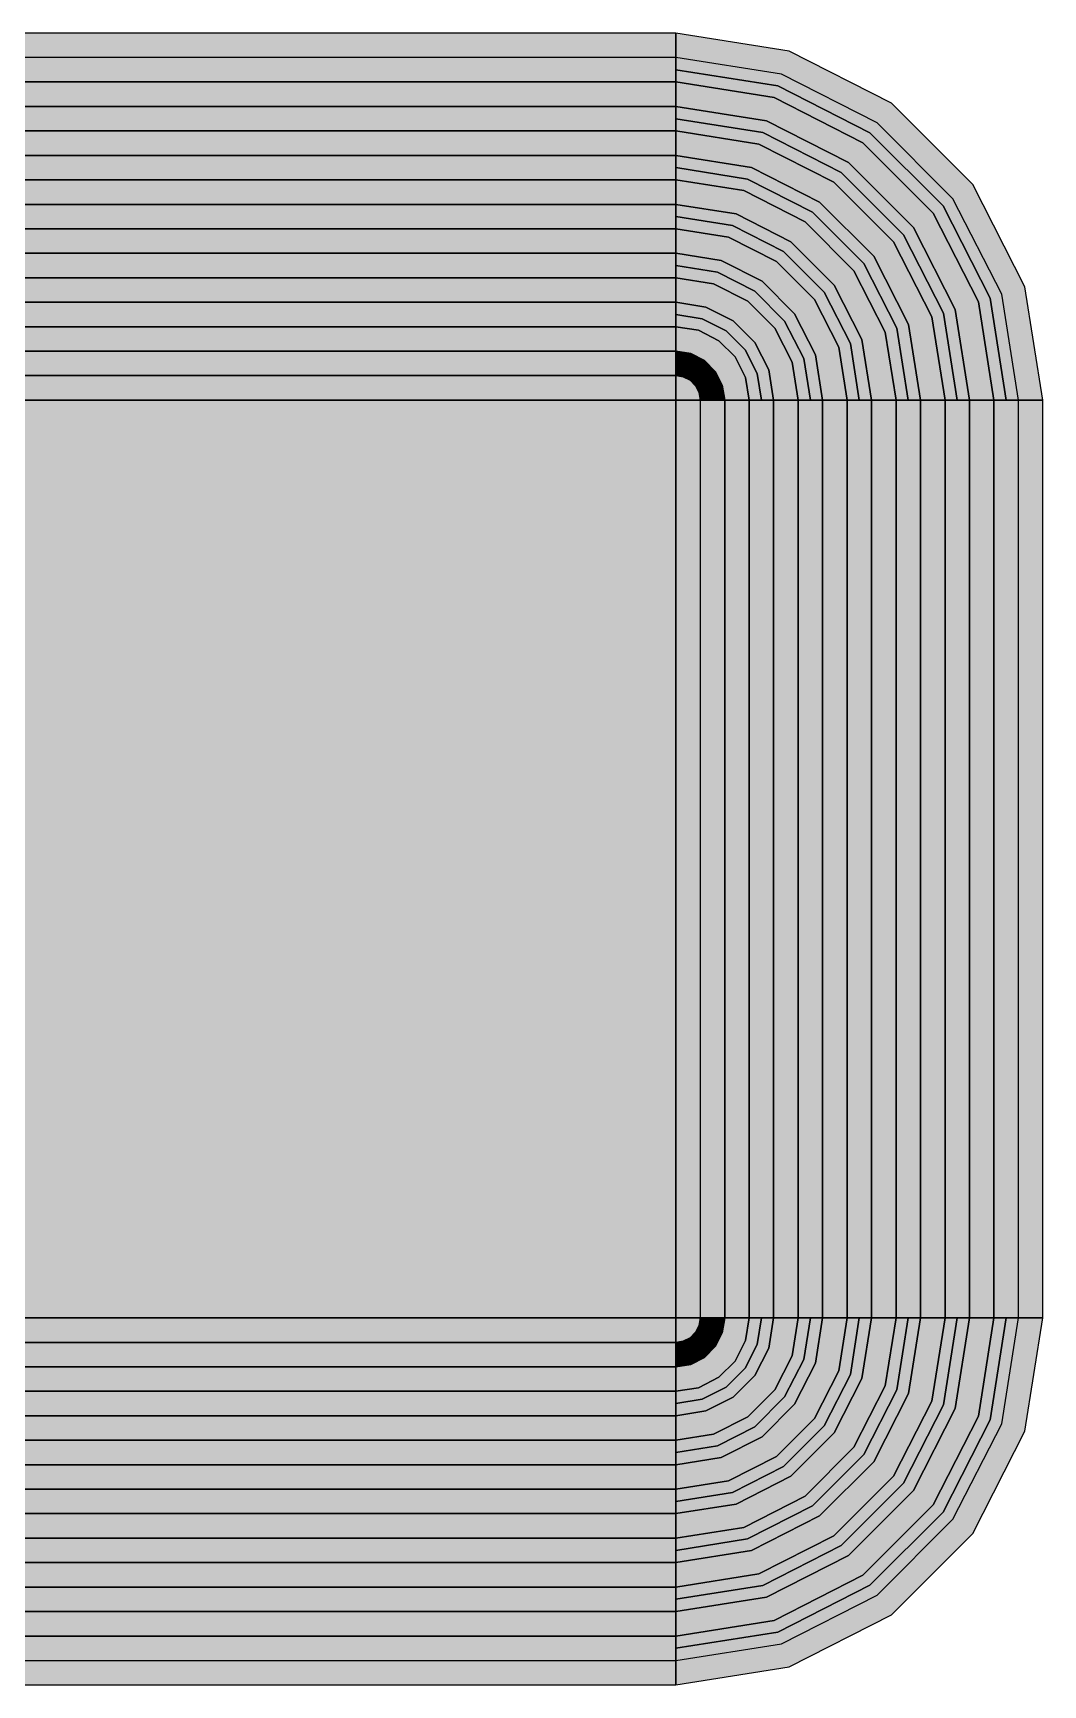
# Model space of a CAD drawing. Extents: x -200 to 7200, y -200 to 2100.
# Drawn here: x 6751 to 6916, y 815 to 1085 of the extents above; entities that cross this region are included whole.
import ezdxf

# ---------------------------------------------------------------- set-up
doc = ezdxf.new("R2010")
doc.units = 0
doc.header["$MEASUREMENT"] = 0
doc.layers.get('0').update_dxf_attribs({"linetype": 'CONTINUOUS'})
doc.layers.add('GAP', color=1, linetype='CONTINUOUS')
doc.layers.add('PIN', color=2, linetype='CONTINUOUS')

# ---------------------------------------------------------------- blocks, each defined once
blk = doc.blocks.new('R2C1BGAP')
for points in [[(6856, 1085), (6656, 1085), (6656, 1073), (6856, 1073), (6856, 1085)], [(6916, 1025), (6913.06, 1043.54), (6904.54, 1060.27), (6891.27, 1073.54), (6874.54, 1082.06), (6856, 1085), (6856, 1079), (6872.69, 1076.36), (6887.74, 1068.69), (6899.69, 1056.74), (6907.36, 1041.69), (6910, 1025), (6916, 1025)], [(6910, 1025), (6907.36, 1041.69), (6899.69, 1056.74), (6887.74, 1068.69), (6872.69, 1076.36), (6856, 1079), (6856, 1073), (6870.83, 1070.65), (6884.21, 1063.83), (6894.83, 1053.21), (6901.65, 1039.83), (6904, 1025), (6910, 1025)], [(6856, 1077), (6656, 1077), (6656, 1065), (6856, 1065), (6856, 1077)], [(6908, 1025), (6905.45, 1041.07), (6898.07, 1055.56), (6886.56, 1067.07), (6872.07, 1074.45), (6856, 1077), (6856, 1071), (6870.21, 1068.75), (6883.04, 1062.21), (6893.21, 1052.04), (6899.75, 1039.21), (6902, 1025), (6908, 1025)], [(6902, 1025), (6899.75, 1039.21), (6893.21, 1052.04), (6883.04, 1062.21), (6870.21, 1068.75), (6856, 1071), (6856, 1065), (6868.36, 1063.04), (6879.51, 1057.36), (6888.36, 1048.51), (6894.04, 1037.36), (6896, 1025), (6902, 1025)], [(6856, 1069), (6656, 1069), (6656, 1057), (6856, 1057), (6856, 1069)], [(6900, 1025), (6897.85, 1038.6), (6891.6, 1050.86), (6881.86, 1060.6), (6869.6, 1066.85), (6856, 1069), (6856, 1063), (6867.74, 1061.14), (6878.34, 1055.74), (6886.74, 1047.34), (6892.14, 1036.74), (6894, 1025), (6900, 1025)], [(6894, 1025), (6892.14, 1036.74), (6886.74, 1047.34), (6878.34, 1055.74), (6867.74, 1061.14), (6856, 1063), (6856, 1057), (6865.89, 1055.43), (6874.81, 1050.89), (6881.89, 1043.81), (6886.43, 1034.89), (6888, 1025), (6894, 1025)], [(6856, 1061), (6656, 1061), (6656, 1049), (6856, 1049), (6856, 1061)], [(6892, 1025), (6890.24, 1036.12), (6885.12, 1046.16), (6877.16, 1054.12), (6867.12, 1059.24), (6856, 1061), (6856, 1055), (6865.27, 1053.53), (6873.63, 1049.27), (6880.27, 1042.63), (6884.53, 1034.27), (6886, 1025), (6892, 1025)], [(6886, 1025), (6884.53, 1034.27), (6880.27, 1042.63), (6873.63, 1049.27), (6865.27, 1053.53), (6856, 1055), (6856, 1049), (6863.42, 1047.83), (6870.11, 1044.42), (6875.42, 1039.11), (6878.83, 1032.42), (6880, 1025), (6886, 1025)], [(6856, 1053), (6656, 1053), (6656, 1041), (6856, 1041), (6856, 1053)], [(6884, 1025), (6882.63, 1033.65), (6878.65, 1041.46), (6872.46, 1047.65), (6864.65, 1051.63), (6856, 1053), (6856, 1047), (6862.8, 1045.92), (6868.93, 1042.8), (6873.8, 1037.93), (6876.92, 1031.8), (6878, 1025), (6884, 1025)], [(6856, 1045), (6656, 1045), (6656, 1033), (6856, 1033), (6856, 1045)], [(6878, 1025), (6876.92, 1031.8), (6873.8, 1037.93), (6868.93, 1042.8), (6862.8, 1045.92), (6856, 1047), (6856, 1041), (6860.94, 1040.22), (6865.4, 1037.94), (6868.94, 1034.4), (6871.22, 1029.94), (6872, 1025), (6878, 1025)], [(6876, 1025), (6875.02, 1031.18), (6872.18, 1036.76), (6867.76, 1041.18), (6862.18, 1044.02), (6856, 1045), (6856, 1039), (6860.33, 1038.31), (6864.23, 1036.33), (6867.33, 1033.23), (6869.31, 1029.33), (6870, 1025), (6876, 1025)], [(6856, 1037), (6656, 1037), (6656, 1025), (6856, 1025), (6856, 1037)], [(6870, 1025), (6869.31, 1029.33), (6867.33, 1033.23), (6864.23, 1036.33), (6860.33, 1038.31), (6856, 1039), (6856, 1033), (6858.47, 1032.61), (6860.7, 1031.47), (6862.47, 1029.7), (6863.61, 1027.47), (6864, 1025), (6870, 1025)], [(6868, 1025), (6867.41, 1028.71), (6865.71, 1032.05), (6863.05, 1034.71), (6859.71, 1036.41), (6856, 1037), (6856, 1031), (6857.85, 1030.71), (6859.53, 1029.85), (6860.85, 1028.53), (6861.71, 1026.85), (6862, 1025), (6868, 1025)], [(6856, 1029), (6656, 1029), (6656, 871), (6856, 871), (6856, 1029)], [(6862, 1025), (6861.71, 1026.85), (6860.85, 1028.53), (6859.53, 1029.85), (6857.85, 1030.71), (6856, 1031), (6856, 1025), (6856, 1025), (6856, 1025), (6856, 1025), (6856, 1025), (6856, 1025), (6862, 1025)], [(6868, 875), (6868, 1025), (6856, 1025), (6856, 875), (6868, 875)], [(6876, 875), (6876, 1025), (6864, 1025), (6864, 875), (6876, 875)], [(6884, 875), (6884, 1025), (6872, 1025), (6872, 875), (6884, 875)], [(6892, 875), (6892, 1025), (6880, 1025), (6880, 875), (6892, 875)], [(6900, 875), (6900, 1025), (6888, 1025), (6888, 875), (6900, 875)], [(6908, 875), (6908, 1025), (6896, 1025), (6896, 875), (6908, 875)], [(6916, 875), (6916, 1025), (6904, 1025), (6904, 875), (6916, 875)], [(6656, 863), (6856, 863), (6856, 875), (6656, 875), (6656, 863)], [(6856, 863), (6859.71, 863.59), (6863.05, 865.29), (6865.71, 867.95), (6867.41, 871.29), (6868, 875), (6862, 875), (6861.71, 873.15), (6860.85, 871.47), (6859.53, 870.15), (6857.85, 869.29), (6856, 869), (6856, 863)], [(6856, 869), (6857.85, 869.29), (6859.53, 870.15), (6860.85, 871.47), (6861.71, 873.15), (6862, 875), (6856, 875), (6856, 875), (6856, 875), (6856, 875), (6856, 875), (6856, 875), (6856, 869)], [(6856, 855), (6862.18, 855.98), (6867.76, 858.82), (6872.18, 863.24), (6875.02, 868.82), (6876, 875), (6870, 875), (6869.31, 870.67), (6867.33, 866.77), (6864.23, 863.67), (6860.33, 861.69), (6856, 861), (6856, 855)], [(6856, 861), (6860.33, 861.69), (6864.23, 863.67), (6867.33, 866.77), (6869.31, 870.67), (6870, 875), (6864, 875), (6863.61, 872.53), (6862.47, 870.3), (6860.7, 868.53), (6858.47, 867.39), (6856, 867), (6856, 861)], [(6856, 847), (6864.65, 848.37), (6872.46, 852.35), (6878.65, 858.54), (6882.63, 866.35), (6884, 875), (6878, 875), (6876.92, 868.2), (6873.8, 862.07), (6868.93, 857.2), (6862.8, 854.08), (6856, 853), (6856, 847)], [(6856, 853), (6862.8, 854.08), (6868.93, 857.2), (6873.8, 862.07), (6876.92, 868.2), (6878, 875), (6872, 875), (6871.22, 870.06), (6868.94, 865.6), (6865.4, 862.06), (6860.94, 859.78), (6856, 859), (6856, 853)], [(6856, 839), (6867.12, 840.76), (6877.16, 845.88), (6885.12, 853.84), (6890.24, 863.88), (6892, 875), (6886, 875), (6884.53, 865.73), (6880.27, 857.37), (6873.63, 850.73), (6865.27, 846.47), (6856, 845), (6856, 839)], [(6856, 845), (6865.27, 846.47), (6873.63, 850.73), (6880.27, 857.37), (6884.53, 865.73), (6886, 875), (6880, 875), (6878.83, 867.58), (6875.42, 860.89), (6870.11, 855.58), (6863.42, 852.17), (6856, 851), (6856, 845)], [(6856, 831), (6869.6, 833.15), (6881.86, 839.4), (6891.6, 849.14), (6897.85, 861.4), (6900, 875), (6894, 875), (6892.14, 863.26), (6886.74, 852.66), (6878.34, 844.26), (6867.74, 838.86), (6856, 837), (6856, 831)], [(6856, 837), (6867.74, 838.86), (6878.34, 844.26), (6886.74, 852.66), (6892.14, 863.26), (6894, 875), (6888, 875), (6886.43, 865.11), (6881.89, 856.19), (6874.81, 849.11), (6865.89, 844.57), (6856, 843), (6856, 837)], [(6856, 823), (6872.07, 825.55), (6886.56, 832.93), (6898.07, 844.44), (6905.45, 858.93), (6908, 875), (6902, 875), (6899.75, 860.79), (6893.21, 847.96), (6883.04, 837.79), (6870.21, 831.25), (6856, 829), (6856, 823)], [(6856, 829), (6870.21, 831.25), (6883.04, 837.79), (6893.21, 847.96), (6899.75, 860.79), (6902, 875), (6896, 875), (6894.04, 862.64), (6888.36, 851.49), (6879.51, 842.64), (6868.36, 836.96), (6856, 835), (6856, 829)], [(6856, 815), (6874.54, 817.94), (6891.27, 826.46), (6904.54, 839.73), (6913.06, 856.46), (6916, 875), (6910, 875), (6907.36, 858.31), (6899.69, 843.26), (6887.74, 831.31), (6872.69, 823.64), (6856, 821), (6856, 815)], [(6856, 821), (6872.69, 823.64), (6887.74, 831.31), (6899.69, 843.26), (6907.36, 858.31), (6910, 875), (6904, 875), (6901.65, 860.17), (6894.83, 846.79), (6884.21, 836.17), (6870.83, 829.35), (6856, 827), (6856, 821)], [(6656, 855), (6856, 855), (6856, 867), (6656, 867), (6656, 855)], [(6656, 847), (6856, 847), (6856, 859), (6656, 859), (6656, 847)], [(6656, 839), (6856, 839), (6856, 851), (6656, 851), (6656, 839)], [(6656, 831), (6856, 831), (6856, 843), (6656, 843), (6656, 831)], [(6656, 823), (6856, 823), (6856, 835), (6656, 835), (6656, 823)], [(6656, 815), (6856, 815), (6856, 827), (6656, 827), (6656, 815)]]:
    blk.add_lwpolyline(points)
for points in [[(6856, 1085), (6656, 1085), (6856, 1073), (6656, 1073)], [(6872.69, 1076.36), (6874.54, 1082.06), (6856, 1079), (6856, 1085)], [(6887.74, 1068.69), (6891.27, 1073.54), (6872.69, 1076.36), (6874.54, 1082.06)], [(6870.83, 1070.65), (6872.69, 1076.36), (6856, 1073), (6856, 1079)], [(6856, 1077), (6656, 1077), (6856, 1065), (6656, 1065)], [(6870.21, 1068.75), (6872.07, 1074.45), (6856, 1071), (6856, 1077)], [(6884.21, 1063.83), (6887.74, 1068.69), (6870.83, 1070.65), (6872.69, 1076.36)], [(6883.04, 1062.21), (6886.56, 1067.07), (6870.21, 1068.75), (6872.07, 1074.45)], [(6899.69, 1056.74), (6904.54, 1060.27), (6887.74, 1068.69), (6891.27, 1073.54)], [(6868.36, 1063.04), (6870.21, 1068.75), (6856, 1065), (6856, 1071)], [(6856, 1069), (6656, 1069), (6856, 1057), (6656, 1057)], [(6867.74, 1061.14), (6869.6, 1066.85), (6856, 1063), (6856, 1069)], [(6878.34, 1055.74), (6881.86, 1060.6), (6867.74, 1061.14), (6869.6, 1066.85)], [(6879.51, 1057.36), (6883.04, 1062.21), (6868.36, 1063.04), (6870.21, 1068.75)], [(6893.21, 1052.04), (6898.07, 1055.56), (6883.04, 1062.21), (6886.56, 1067.07)], [(6894.83, 1053.21), (6899.69, 1056.74), (6884.21, 1063.83), (6887.74, 1068.69)], [(6865.89, 1055.43), (6867.74, 1061.14), (6856, 1057), (6856, 1063)], [(6874.81, 1050.89), (6878.34, 1055.74), (6865.89, 1055.43), (6867.74, 1061.14)], [(6888.36, 1048.51), (6893.21, 1052.04), (6879.51, 1057.36), (6883.04, 1062.21)], [(6856, 1061), (6656, 1061), (6856, 1049), (6656, 1049)], [(6865.27, 1053.53), (6867.12, 1059.24), (6856, 1055), (6856, 1061)], [(6873.63, 1049.27), (6877.16, 1054.12), (6865.27, 1053.53), (6867.12, 1059.24)], [(6886.74, 1047.34), (6891.6, 1050.86), (6878.34, 1055.74), (6881.86, 1060.6)], [(6907.36, 1041.69), (6913.06, 1043.54), (6899.69, 1056.74), (6904.54, 1060.27)], [(6881.89, 1043.81), (6886.74, 1047.34), (6874.81, 1050.89), (6878.34, 1055.74)], [(6901.65, 1039.83), (6907.36, 1041.69), (6894.83, 1053.21), (6899.69, 1056.74)], [(6863.42, 1047.83), (6865.27, 1053.53), (6856, 1049), (6856, 1055)], [(6870.11, 1044.42), (6873.63, 1049.27), (6863.42, 1047.83), (6865.27, 1053.53)], [(6880.27, 1042.63), (6885.12, 1046.16), (6873.63, 1049.27), (6877.16, 1054.12)], [(6899.75, 1039.21), (6905.45, 1041.07), (6893.21, 1052.04), (6898.07, 1055.56)], [(6856, 1053), (6656, 1053), (6856, 1041), (6656, 1041)], [(6862.8, 1045.92), (6864.65, 1051.63), (6856, 1047), (6856, 1053)], [(6868.93, 1042.8), (6872.46, 1047.65), (6862.8, 1045.92), (6864.65, 1051.63)], [(6892.14, 1036.74), (6897.85, 1038.6), (6886.74, 1047.34), (6891.6, 1050.86)], [(6894.04, 1037.36), (6899.75, 1039.21), (6888.36, 1048.51), (6893.21, 1052.04)], [(6873.8, 1037.93), (6878.65, 1041.46), (6868.93, 1042.8), (6872.46, 1047.65)], [(6875.42, 1039.11), (6880.27, 1042.63), (6870.11, 1044.42), (6873.63, 1049.27)], [(6856, 1045), (6656, 1045), (6856, 1033), (6656, 1033)], [(6860.94, 1040.22), (6862.8, 1045.92), (6856, 1041), (6856, 1047)], [(6860.33, 1038.31), (6862.18, 1044.02), (6856, 1039), (6856, 1045)], [(6865.4, 1037.94), (6868.93, 1042.8), (6860.94, 1040.22), (6862.8, 1045.92)], [(6884.53, 1034.27), (6890.24, 1036.12), (6880.27, 1042.63), (6885.12, 1046.16)], [(6886.43, 1034.89), (6892.14, 1036.74), (6881.89, 1043.81), (6886.74, 1047.34)], [(6864.23, 1036.33), (6867.76, 1041.18), (6860.33, 1038.31), (6862.18, 1044.02)], [(6868.94, 1034.4), (6873.8, 1037.93), (6865.4, 1037.94), (6868.93, 1042.8)], [(6878.83, 1032.42), (6884.53, 1034.27), (6875.42, 1039.11), (6880.27, 1042.63)], [(6910, 1025), (6916, 1025), (6907.36, 1041.69), (6913.06, 1043.54)], [(6867.33, 1033.23), (6872.18, 1036.76), (6864.23, 1036.33), (6867.76, 1041.18)], [(6876.92, 1031.8), (6882.63, 1033.65), (6873.8, 1037.93), (6878.65, 1041.46)], [(6902, 1025), (6908, 1025), (6899.75, 1039.21), (6905.45, 1041.07)], [(6904, 1025), (6910, 1025), (6901.65, 1039.83), (6907.36, 1041.69)], [(6856, 1037), (6656, 1037), (6856, 1025), (6656, 1025)], [(6858.47, 1032.61), (6860.33, 1038.31), (6856, 1033), (6856, 1039)], [(6857.85, 1030.71), (6859.71, 1036.41), (6856, 1031), (6856, 1037)], [(6860.7, 1031.47), (6864.23, 1036.33), (6858.47, 1032.61), (6860.33, 1038.31)], [(6871.22, 1029.94), (6876.92, 1031.8), (6868.94, 1034.4), (6873.8, 1037.93)], [(6894, 1025), (6900, 1025), (6892.14, 1036.74), (6897.85, 1038.6)], [(6896, 1025), (6902, 1025), (6894.04, 1037.36), (6899.75, 1039.21)], [(6859.53, 1029.85), (6863.05, 1034.71), (6857.85, 1030.71), (6859.71, 1036.41)], [(6860.85, 1028.53), (6865.71, 1032.05), (6859.53, 1029.85), (6863.05, 1034.71)], [(6862.47, 1029.7), (6867.33, 1033.23), (6860.7, 1031.47), (6864.23, 1036.33)], [(6869.31, 1029.33), (6875.02, 1031.18), (6867.33, 1033.23), (6872.18, 1036.76)], [(6880, 1025), (6886, 1025), (6878.83, 1032.42), (6884.53, 1034.27)], [(6886, 1025), (6892, 1025), (6884.53, 1034.27), (6890.24, 1036.12)], [(6888, 1025), (6894, 1025), (6886.43, 1034.89), (6892.14, 1036.74)], [(6861.71, 1026.85), (6867.41, 1028.71), (6860.85, 1028.53), (6865.71, 1032.05)], [(6863.61, 1027.47), (6869.31, 1029.33), (6862.47, 1029.7), (6867.33, 1033.23)], [(6872, 1025), (6878, 1025), (6871.22, 1029.94), (6876.92, 1031.8)], [(6878, 1025), (6884, 1025), (6876.92, 1031.8), (6882.63, 1033.65)], [(6856, 1029), (6656, 1029), (6856, 871), (6656, 871)], [(6856, 1025), (6857.85, 1030.71), (6856, 1025), (6856, 1031)], [(6856, 1025), (6859.53, 1029.85), (6856, 1025), (6857.85, 1030.71)], [(6856, 1025), (6860.85, 1028.53), (6856, 1025), (6859.53, 1029.85)], [(6862, 1025), (6868, 1025), (6861.71, 1026.85), (6867.41, 1028.71)], [(6864, 1025), (6870, 1025), (6863.61, 1027.47), (6869.31, 1029.33)], [(6870, 1025), (6876, 1025), (6869.31, 1029.33), (6875.02, 1031.18)], [(6856, 1025), (6861.71, 1026.85), (6856, 1025), (6860.85, 1028.53)], [(6856, 1025), (6862, 1025), (6856, 1025), (6861.71, 1026.85)], [(6868, 875), (6868, 1025), (6856, 875), (6856, 1025)], [(6876, 875), (6876, 1025), (6864, 875), (6864, 1025)], [(6884, 875), (6884, 1025), (6872, 875), (6872, 1025)], [(6892, 875), (6892, 1025), (6880, 875), (6880, 1025)], [(6900, 875), (6900, 1025), (6888, 875), (6888, 1025)], [(6908, 875), (6908, 1025), (6896, 875), (6896, 1025)], [(6916, 875), (6916, 1025), (6904, 875), (6904, 1025)], [(6656, 863), (6856, 863), (6656, 875), (6856, 875)], [(6856, 875), (6856, 869), (6856, 875), (6857.85, 869.29)], [(6856, 875), (6857.85, 869.29), (6856, 875), (6859.53, 870.15)], [(6856, 875), (6859.53, 870.15), (6856, 875), (6860.85, 871.47)], [(6856, 875), (6860.85, 871.47), (6856, 875), (6861.71, 873.15)], [(6856, 875), (6861.71, 873.15), (6856, 875), (6862, 875)], [(6861.71, 873.15), (6867.41, 871.29), (6862, 875), (6868, 875)], [(6863.61, 872.53), (6869.31, 870.67), (6864, 875), (6870, 875)], [(6869.31, 870.67), (6875.02, 868.82), (6870, 875), (6876, 875)], [(6871.22, 870.06), (6876.92, 868.2), (6872, 875), (6878, 875)], [(6876.92, 868.2), (6882.63, 866.35), (6878, 875), (6884, 875)], [(6878.83, 867.58), (6884.53, 865.73), (6880, 875), (6886, 875)], [(6884.53, 865.73), (6890.24, 863.88), (6886, 875), (6892, 875)], [(6886.43, 865.11), (6892.14, 863.26), (6888, 875), (6894, 875)], [(6892.14, 863.26), (6897.85, 861.4), (6894, 875), (6900, 875)], [(6894.04, 862.64), (6899.75, 860.79), (6896, 875), (6902, 875)], [(6899.75, 860.79), (6905.45, 858.93), (6902, 875), (6908, 875)], [(6901.65, 860.17), (6907.36, 858.31), (6904, 875), (6910, 875)], [(6907.36, 858.31), (6913.06, 856.46), (6910, 875), (6916, 875)], [(6860.85, 871.47), (6865.71, 867.95), (6861.71, 873.15), (6867.41, 871.29)], [(6862.47, 870.3), (6867.33, 866.77), (6863.61, 872.53), (6869.31, 870.67)], [(6857.85, 869.29), (6859.71, 863.59), (6859.53, 870.15), (6863.05, 865.29)], [(6859.53, 870.15), (6863.05, 865.29), (6860.85, 871.47), (6865.71, 867.95)], [(6860.7, 868.53), (6864.23, 863.67), (6862.47, 870.3), (6867.33, 866.77)], [(6867.33, 866.77), (6872.18, 863.24), (6869.31, 870.67), (6875.02, 868.82)], [(6868.94, 865.6), (6873.8, 862.07), (6871.22, 870.06), (6876.92, 868.2)], [(6656, 855), (6856, 855), (6656, 867), (6856, 867)], [(6856, 869), (6856, 863), (6857.85, 869.29), (6859.71, 863.59)], [(6856, 867), (6856, 861), (6858.47, 867.39), (6860.33, 861.69)], [(6858.47, 867.39), (6860.33, 861.69), (6860.7, 868.53), (6864.23, 863.67)], [(6864.23, 863.67), (6867.76, 858.82), (6867.33, 866.77), (6872.18, 863.24)], [(6873.8, 862.07), (6878.65, 858.54), (6876.92, 868.2), (6882.63, 866.35)], [(6875.42, 860.89), (6880.27, 857.37), (6878.83, 867.58), (6884.53, 865.73)], [(6865.4, 862.06), (6868.93, 857.2), (6868.94, 865.6), (6873.8, 862.07)], [(6880.27, 857.37), (6885.12, 853.84), (6884.53, 865.73), (6890.24, 863.88)], [(6881.89, 856.19), (6886.74, 852.66), (6886.43, 865.11), (6892.14, 863.26)], [(6856, 861), (6856, 855), (6860.33, 861.69), (6862.18, 855.98)], [(6860.33, 861.69), (6862.18, 855.98), (6864.23, 863.67), (6867.76, 858.82)], [(6860.94, 859.78), (6862.8, 854.08), (6865.4, 862.06), (6868.93, 857.2)], [(6868.93, 857.2), (6872.46, 852.35), (6873.8, 862.07), (6878.65, 858.54)], [(6886.74, 852.66), (6891.6, 849.14), (6892.14, 863.26), (6897.85, 861.4)], [(6888.36, 851.49), (6893.21, 847.96), (6894.04, 862.64), (6899.75, 860.79)], [(6656, 847), (6856, 847), (6656, 859), (6856, 859)], [(6856, 859), (6856, 853), (6860.94, 859.78), (6862.8, 854.08)], [(6870.11, 855.58), (6873.63, 850.73), (6875.42, 860.89), (6880.27, 857.37)], [(6893.21, 847.96), (6898.07, 844.44), (6899.75, 860.79), (6905.45, 858.93)], [(6894.83, 846.79), (6899.69, 843.26), (6901.65, 860.17), (6907.36, 858.31)], [(6862.8, 854.08), (6864.65, 848.37), (6868.93, 857.2), (6872.46, 852.35)], [(6873.63, 850.73), (6877.16, 845.88), (6880.27, 857.37), (6885.12, 853.84)], [(6874.81, 849.11), (6878.34, 844.26), (6881.89, 856.19), (6886.74, 852.66)], [(6899.69, 843.26), (6904.54, 839.73), (6907.36, 858.31), (6913.06, 856.46)], [(6856, 853), (6856, 847), (6862.8, 854.08), (6864.65, 848.37)], [(6863.42, 852.17), (6865.27, 846.47), (6870.11, 855.58), (6873.63, 850.73)], [(6656, 839), (6856, 839), (6656, 851), (6856, 851)], [(6856, 851), (6856, 845), (6863.42, 852.17), (6865.27, 846.47)], [(6865.27, 846.47), (6867.12, 840.76), (6873.63, 850.73), (6877.16, 845.88)], [(6878.34, 844.26), (6881.86, 839.4), (6886.74, 852.66), (6891.6, 849.14)], [(6879.51, 842.64), (6883.04, 837.79), (6888.36, 851.49), (6893.21, 847.96)], [(6865.89, 844.57), (6867.74, 838.86), (6874.81, 849.11), (6878.34, 844.26)], [(6883.04, 837.79), (6886.56, 832.93), (6893.21, 847.96), (6898.07, 844.44)], [(6856, 845), (6856, 839), (6865.27, 846.47), (6867.12, 840.76)], [(6884.21, 836.17), (6887.74, 831.31), (6894.83, 846.79), (6899.69, 843.26)], [(6656, 831), (6856, 831), (6656, 843), (6856, 843)], [(6856, 843), (6856, 837), (6865.89, 844.57), (6867.74, 838.86)], [(6867.74, 838.86), (6869.6, 833.15), (6878.34, 844.26), (6881.86, 839.4)], [(6868.36, 836.96), (6870.21, 831.25), (6879.51, 842.64), (6883.04, 837.79)], [(6887.74, 831.31), (6891.27, 826.46), (6899.69, 843.26), (6904.54, 839.73)], [(6856, 837), (6856, 831), (6867.74, 838.86), (6869.6, 833.15)], [(6870.21, 831.25), (6872.07, 825.55), (6883.04, 837.79), (6886.56, 832.93)], [(6656, 823), (6856, 823), (6656, 835), (6856, 835)], [(6856, 835), (6856, 829), (6868.36, 836.96), (6870.21, 831.25)], [(6870.83, 829.35), (6872.69, 823.64), (6884.21, 836.17), (6887.74, 831.31)], [(6856, 829), (6856, 823), (6870.21, 831.25), (6872.07, 825.55)], [(6856, 827), (6856, 821), (6870.83, 829.35), (6872.69, 823.64)], [(6872.69, 823.64), (6874.54, 817.94), (6887.74, 831.31), (6891.27, 826.46)], [(6656, 815), (6856, 815), (6656, 827), (6856, 827)], [(6856, 821), (6856, 815), (6872.69, 823.64), (6874.54, 817.94)]]:
    blk.add_solid(points)
blk = doc.blocks.new('R2C1BPIN')
for points in [[(6856, 1081), (6656, 1081), (6656, 1077), (6856, 1077), (6856, 1081)], [(6912, 1025), (6909.26, 1042.3), (6901.3, 1057.92), (6888.92, 1070.3), (6873.3, 1078.26), (6856, 1081), (6856, 1079), (6872.69, 1076.36), (6887.74, 1068.69), (6899.69, 1056.74), (6907.36, 1041.69), (6910, 1025), (6912, 1025)], [(6910, 1025), (6907.36, 1041.69), (6899.69, 1056.74), (6887.74, 1068.69), (6872.69, 1076.36), (6856, 1079), (6856, 1077), (6872.07, 1074.45), (6886.56, 1067.07), (6898.07, 1055.56), (6905.45, 1041.07), (6908, 1025), (6910, 1025)], [(6856, 1073), (6656, 1073), (6656, 1069), (6856, 1069), (6856, 1073)], [(6904, 1025), (6901.65, 1039.83), (6894.83, 1053.21), (6884.21, 1063.83), (6870.83, 1070.65), (6856, 1073), (6856, 1071), (6870.21, 1068.75), (6883.04, 1062.21), (6893.21, 1052.04), (6899.75, 1039.21), (6902, 1025), (6904, 1025)], [(6902, 1025), (6899.75, 1039.21), (6893.21, 1052.04), (6883.04, 1062.21), (6870.21, 1068.75), (6856, 1071), (6856, 1069), (6869.6, 1066.85), (6881.86, 1060.6), (6891.6, 1050.86), (6897.85, 1038.6), (6900, 1025), (6902, 1025)], [(6856, 1065), (6656, 1065), (6656, 1061), (6856, 1061), (6856, 1065)], [(6896, 1025), (6894.04, 1037.36), (6888.36, 1048.51), (6879.51, 1057.36), (6868.36, 1063.04), (6856, 1065), (6856, 1063), (6867.74, 1061.14), (6878.34, 1055.74), (6886.74, 1047.34), (6892.14, 1036.74), (6894, 1025), (6896, 1025)], [(6894, 1025), (6892.14, 1036.74), (6886.74, 1047.34), (6878.34, 1055.74), (6867.74, 1061.14), (6856, 1063), (6856, 1061), (6867.12, 1059.24), (6877.16, 1054.12), (6885.12, 1046.16), (6890.24, 1036.12), (6892, 1025), (6894, 1025)], [(6856, 1057), (6656, 1057), (6656, 1053), (6856, 1053), (6856, 1057)], [(6888, 1025), (6886.43, 1034.89), (6881.89, 1043.81), (6874.81, 1050.89), (6865.89, 1055.43), (6856, 1057), (6856, 1055), (6865.27, 1053.53), (6873.63, 1049.27), (6880.27, 1042.63), (6884.53, 1034.27), (6886, 1025), (6888, 1025)], [(6886, 1025), (6884.53, 1034.27), (6880.27, 1042.63), (6873.63, 1049.27), (6865.27, 1053.53), (6856, 1055), (6856, 1053), (6864.65, 1051.63), (6872.46, 1047.65), (6878.65, 1041.46), (6882.63, 1033.65), (6884, 1025), (6886, 1025)], [(6856, 1049), (6656, 1049), (6656, 1045), (6856, 1045), (6856, 1049)], [(6880, 1025), (6878.83, 1032.42), (6875.42, 1039.11), (6870.11, 1044.42), (6863.42, 1047.83), (6856, 1049), (6856, 1047), (6862.8, 1045.92), (6868.93, 1042.8), (6873.8, 1037.93), (6876.92, 1031.8), (6878, 1025), (6880, 1025)], [(6878, 1025), (6876.92, 1031.8), (6873.8, 1037.93), (6868.93, 1042.8), (6862.8, 1045.92), (6856, 1047), (6856, 1045), (6862.18, 1044.02), (6867.76, 1041.18), (6872.18, 1036.76), (6875.02, 1031.18), (6876, 1025), (6878, 1025)], [(6856, 1041), (6656, 1041), (6656, 1037), (6856, 1037), (6856, 1041)], [(6872, 1025), (6871.22, 1029.94), (6868.94, 1034.4), (6865.4, 1037.94), (6860.94, 1040.22), (6856, 1041), (6856, 1039), (6860.33, 1038.31), (6864.23, 1036.33), (6867.33, 1033.23), (6869.31, 1029.33), (6870, 1025), (6872, 1025)], [(6870, 1025), (6869.31, 1029.33), (6867.33, 1033.23), (6864.23, 1036.33), (6860.33, 1038.31), (6856, 1039), (6856, 1037), (6859.71, 1036.41), (6863.05, 1034.71), (6865.71, 1032.05), (6867.41, 1028.71), (6868, 1025), (6870, 1025)], [(6856, 1033), (6656, 1033), (6656, 1029), (6856, 1029), (6856, 1033)], [(6864, 1025), (6863.61, 1027.47), (6862.47, 1029.7), (6860.7, 1031.47), (6858.47, 1032.61), (6856, 1033), (6856, 1031), (6857.85, 1030.71), (6859.53, 1029.85), (6860.85, 1028.53), (6861.71, 1026.85), (6862, 1025), (6864, 1025)], [(6862, 1025), (6861.71, 1026.85), (6860.85, 1028.53), (6859.53, 1029.85), (6857.85, 1030.71), (6856, 1031), (6856, 1029), (6857.24, 1028.8), (6858.35, 1028.24), (6859.24, 1027.35), (6859.8, 1026.24), (6860, 1025), (6862, 1025)], [(6856, 1025), (6656, 1025), (6656, 875), (6856, 875), (6856, 1025)], [(6864, 875), (6864, 1025), (6860, 1025), (6860, 875), (6864, 875)], [(6872, 875), (6872, 1025), (6868, 1025), (6868, 875), (6872, 875)], [(6880, 875), (6880, 1025), (6876, 1025), (6876, 875), (6880, 875)], [(6888, 875), (6888, 1025), (6884, 1025), (6884, 875), (6888, 875)], [(6896, 875), (6896, 1025), (6892, 1025), (6892, 875), (6896, 875)], [(6904, 875), (6904, 1025), (6900, 1025), (6900, 875), (6904, 875)], [(6912, 875), (6912, 1025), (6908, 1025), (6908, 875), (6912, 875)], [(6856, 867), (6858.47, 867.39), (6860.7, 868.53), (6862.47, 870.3), (6863.61, 872.53), (6864, 875), (6862, 875), (6861.71, 873.15), (6860.85, 871.47), (6859.53, 870.15), (6857.85, 869.29), (6856, 869), (6856, 867)], [(6856, 869), (6857.85, 869.29), (6859.53, 870.15), (6860.85, 871.47), (6861.71, 873.15), (6862, 875), (6860, 875), (6859.8, 873.76), (6859.24, 872.65), (6858.35, 871.76), (6857.24, 871.2), (6856, 871), (6856, 869)], [(6856, 859), (6860.94, 859.78), (6865.4, 862.06), (6868.94, 865.6), (6871.22, 870.06), (6872, 875), (6870, 875), (6869.31, 870.67), (6867.33, 866.77), (6864.23, 863.67), (6860.33, 861.69), (6856, 861), (6856, 859)], [(6856, 861), (6860.33, 861.69), (6864.23, 863.67), (6867.33, 866.77), (6869.31, 870.67), (6870, 875), (6868, 875), (6867.41, 871.29), (6865.71, 867.95), (6863.05, 865.29), (6859.71, 863.59), (6856, 863), (6856, 861)], [(6856, 851), (6863.42, 852.17), (6870.11, 855.58), (6875.42, 860.89), (6878.83, 867.58), (6880, 875), (6878, 875), (6876.92, 868.2), (6873.8, 862.07), (6868.93, 857.2), (6862.8, 854.08), (6856, 853), (6856, 851)], [(6856, 853), (6862.8, 854.08), (6868.93, 857.2), (6873.8, 862.07), (6876.92, 868.2), (6878, 875), (6876, 875), (6875.02, 868.82), (6872.18, 863.24), (6867.76, 858.82), (6862.18, 855.98), (6856, 855), (6856, 853)], [(6856, 843), (6865.89, 844.57), (6874.81, 849.11), (6881.89, 856.19), (6886.43, 865.11), (6888, 875), (6886, 875), (6884.53, 865.73), (6880.27, 857.37), (6873.63, 850.73), (6865.27, 846.47), (6856, 845), (6856, 843)], [(6856, 845), (6865.27, 846.47), (6873.63, 850.73), (6880.27, 857.37), (6884.53, 865.73), (6886, 875), (6884, 875), (6882.63, 866.35), (6878.65, 858.54), (6872.46, 852.35), (6864.65, 848.37), (6856, 847), (6856, 845)], [(6856, 835), (6868.36, 836.96), (6879.51, 842.64), (6888.36, 851.49), (6894.04, 862.64), (6896, 875), (6894, 875), (6892.14, 863.26), (6886.74, 852.66), (6878.34, 844.26), (6867.74, 838.86), (6856, 837), (6856, 835)], [(6856, 837), (6867.74, 838.86), (6878.34, 844.26), (6886.74, 852.66), (6892.14, 863.26), (6894, 875), (6892, 875), (6890.24, 863.88), (6885.12, 853.84), (6877.16, 845.88), (6867.12, 840.76), (6856, 839), (6856, 837)], [(6856, 827), (6870.83, 829.35), (6884.21, 836.17), (6894.83, 846.79), (6901.65, 860.17), (6904, 875), (6902, 875), (6899.75, 860.79), (6893.21, 847.96), (6883.04, 837.79), (6870.21, 831.25), (6856, 829), (6856, 827)], [(6856, 829), (6870.21, 831.25), (6883.04, 837.79), (6893.21, 847.96), (6899.75, 860.79), (6902, 875), (6900, 875), (6897.85, 861.4), (6891.6, 849.14), (6881.86, 839.4), (6869.6, 833.15), (6856, 831), (6856, 829)], [(6856, 819), (6873.3, 821.74), (6888.92, 829.7), (6901.3, 842.08), (6909.26, 857.7), (6912, 875), (6910, 875), (6907.36, 858.31), (6899.69, 843.26), (6887.74, 831.31), (6872.69, 823.64), (6856, 821), (6856, 819)], [(6856, 821), (6872.69, 823.64), (6887.74, 831.31), (6899.69, 843.26), (6907.36, 858.31), (6910, 875), (6908, 875), (6905.45, 858.93), (6898.07, 844.44), (6886.56, 832.93), (6872.07, 825.55), (6856, 823), (6856, 821)], [(6656, 867), (6856, 867), (6856, 871), (6656, 871), (6656, 867)], [(6656, 859), (6856, 859), (6856, 863), (6656, 863), (6656, 859)], [(6656, 851), (6856, 851), (6856, 855), (6656, 855), (6656, 851)], [(6656, 843), (6856, 843), (6856, 847), (6656, 847), (6656, 843)], [(6656, 835), (6856, 835), (6856, 839), (6656, 839), (6656, 835)], [(6656, 827), (6856, 827), (6856, 831), (6656, 831), (6656, 827)], [(6656, 819), (6856, 819), (6856, 823), (6656, 823), (6656, 819)]]:
    blk.add_lwpolyline(points)
for points in [[(6856, 1081), (6656, 1081), (6856, 1077), (6656, 1077)], [(6872.69, 1076.36), (6873.3, 1078.26), (6856, 1079), (6856, 1081)], [(6872.07, 1074.45), (6872.69, 1076.36), (6856, 1077), (6856, 1079)], [(6887.74, 1068.69), (6888.92, 1070.3), (6872.69, 1076.36), (6873.3, 1078.26)], [(6886.56, 1067.07), (6887.74, 1068.69), (6872.07, 1074.45), (6872.69, 1076.36)], [(6856, 1073), (6656, 1073), (6856, 1069), (6656, 1069)], [(6870.21, 1068.75), (6870.83, 1070.65), (6856, 1071), (6856, 1073)], [(6869.6, 1066.85), (6870.21, 1068.75), (6856, 1069), (6856, 1071)], [(6883.04, 1062.21), (6884.21, 1063.83), (6870.21, 1068.75), (6870.83, 1070.65)], [(6899.69, 1056.74), (6901.3, 1057.92), (6887.74, 1068.69), (6888.92, 1070.3)], [(6881.86, 1060.6), (6883.04, 1062.21), (6869.6, 1066.85), (6870.21, 1068.75)], [(6898.07, 1055.56), (6899.69, 1056.74), (6886.56, 1067.07), (6887.74, 1068.69)], [(6856, 1065), (6656, 1065), (6856, 1061), (6656, 1061)], [(6867.74, 1061.14), (6868.36, 1063.04), (6856, 1063), (6856, 1065)], [(6893.21, 1052.04), (6894.83, 1053.21), (6883.04, 1062.21), (6884.21, 1063.83)], [(6867.12, 1059.24), (6867.74, 1061.14), (6856, 1061), (6856, 1063)], [(6877.16, 1054.12), (6878.34, 1055.74), (6867.12, 1059.24), (6867.74, 1061.14)], [(6878.34, 1055.74), (6879.51, 1057.36), (6867.74, 1061.14), (6868.36, 1063.04)], [(6891.6, 1050.86), (6893.21, 1052.04), (6881.86, 1060.6), (6883.04, 1062.21)], [(6856, 1057), (6656, 1057), (6856, 1053), (6656, 1053)], [(6865.27, 1053.53), (6865.89, 1055.43), (6856, 1055), (6856, 1057)], [(6885.12, 1046.16), (6886.74, 1047.34), (6877.16, 1054.12), (6878.34, 1055.74)], [(6886.74, 1047.34), (6888.36, 1048.51), (6878.34, 1055.74), (6879.51, 1057.36)], [(6905.45, 1041.07), (6907.36, 1041.69), (6898.07, 1055.56), (6899.69, 1056.74)], [(6907.36, 1041.69), (6909.26, 1042.3), (6899.69, 1056.74), (6901.3, 1057.92)], [(6864.65, 1051.63), (6865.27, 1053.53), (6856, 1053), (6856, 1055)], [(6872.46, 1047.65), (6873.63, 1049.27), (6864.65, 1051.63), (6865.27, 1053.53)], [(6873.63, 1049.27), (6874.81, 1050.89), (6865.27, 1053.53), (6865.89, 1055.43)], [(6899.75, 1039.21), (6901.65, 1039.83), (6893.21, 1052.04), (6894.83, 1053.21)], [(6880.27, 1042.63), (6881.89, 1043.81), (6873.63, 1049.27), (6874.81, 1050.89)], [(6897.85, 1038.6), (6899.75, 1039.21), (6891.6, 1050.86), (6893.21, 1052.04)], [(6856, 1049), (6656, 1049), (6856, 1045), (6656, 1045)], [(6862.8, 1045.92), (6863.42, 1047.83), (6856, 1047), (6856, 1049)], [(6868.93, 1042.8), (6870.11, 1044.42), (6862.8, 1045.92), (6863.42, 1047.83)], [(6878.65, 1041.46), (6880.27, 1042.63), (6872.46, 1047.65), (6873.63, 1049.27)], [(6892.14, 1036.74), (6894.04, 1037.36), (6886.74, 1047.34), (6888.36, 1048.51)], [(6862.18, 1044.02), (6862.8, 1045.92), (6856, 1045), (6856, 1047)], [(6867.76, 1041.18), (6868.93, 1042.8), (6862.18, 1044.02), (6862.8, 1045.92)], [(6890.24, 1036.12), (6892.14, 1036.74), (6885.12, 1046.16), (6886.74, 1047.34)], [(6872.18, 1036.76), (6873.8, 1037.93), (6867.76, 1041.18), (6868.93, 1042.8)], [(6873.8, 1037.93), (6875.42, 1039.11), (6868.93, 1042.8), (6870.11, 1044.42)], [(6882.63, 1033.65), (6884.53, 1034.27), (6878.65, 1041.46), (6880.27, 1042.63)], [(6884.53, 1034.27), (6886.43, 1034.89), (6880.27, 1042.63), (6881.89, 1043.81)], [(6910, 1025), (6912, 1025), (6907.36, 1041.69), (6909.26, 1042.3)], [(6856, 1041), (6656, 1041), (6856, 1037), (6656, 1037)], [(6860.33, 1038.31), (6860.94, 1040.22), (6856, 1039), (6856, 1041)], [(6864.23, 1036.33), (6865.4, 1037.94), (6860.33, 1038.31), (6860.94, 1040.22)], [(6902, 1025), (6904, 1025), (6899.75, 1039.21), (6901.65, 1039.83)], [(6908, 1025), (6910, 1025), (6905.45, 1041.07), (6907.36, 1041.69)], [(6859.71, 1036.41), (6860.33, 1038.31), (6856, 1037), (6856, 1039)], [(6863.05, 1034.71), (6864.23, 1036.33), (6859.71, 1036.41), (6860.33, 1038.31)], [(6867.33, 1033.23), (6868.94, 1034.4), (6864.23, 1036.33), (6865.4, 1037.94)], [(6875.02, 1031.18), (6876.92, 1031.8), (6872.18, 1036.76), (6873.8, 1037.93)], [(6876.92, 1031.8), (6878.83, 1032.42), (6873.8, 1037.93), (6875.42, 1039.11)], [(6894, 1025), (6896, 1025), (6892.14, 1036.74), (6894.04, 1037.36)], [(6900, 1025), (6902, 1025), (6897.85, 1038.6), (6899.75, 1039.21)], [(6865.71, 1032.05), (6867.33, 1033.23), (6863.05, 1034.71), (6864.23, 1036.33)], [(6869.31, 1029.33), (6871.22, 1029.94), (6867.33, 1033.23), (6868.94, 1034.4)], [(6884, 1025), (6886, 1025), (6882.63, 1033.65), (6884.53, 1034.27)], [(6886, 1025), (6888, 1025), (6884.53, 1034.27), (6886.43, 1034.89)], [(6892, 1025), (6894, 1025), (6890.24, 1036.12), (6892.14, 1036.74)], [(6856, 1033), (6656, 1033), (6856, 1029), (6656, 1029)], [(6857.85, 1030.71), (6858.47, 1032.61), (6856, 1031), (6856, 1033)], [(6859.53, 1029.85), (6860.7, 1031.47), (6857.85, 1030.71), (6858.47, 1032.61)], [(6860.85, 1028.53), (6862.47, 1029.7), (6859.53, 1029.85), (6860.7, 1031.47)], [(6867.41, 1028.71), (6869.31, 1029.33), (6865.71, 1032.05), (6867.33, 1033.23)], [(6876, 1025), (6878, 1025), (6875.02, 1031.18), (6876.92, 1031.8)], [(6878, 1025), (6880, 1025), (6876.92, 1031.8), (6878.83, 1032.42)], [(6857.24, 1028.8), (6857.85, 1030.71), (6856, 1029), (6856, 1031)], [(6858.35, 1028.24), (6859.53, 1029.85), (6857.24, 1028.8), (6857.85, 1030.71)], [(6859.24, 1027.35), (6860.85, 1028.53), (6858.35, 1028.24), (6859.53, 1029.85)], [(6861.71, 1026.85), (6863.61, 1027.47), (6860.85, 1028.53), (6862.47, 1029.7)], [(6868, 1025), (6870, 1025), (6867.41, 1028.71), (6869.31, 1029.33)], [(6870, 1025), (6872, 1025), (6869.31, 1029.33), (6871.22, 1029.94)], [(6859.8, 1026.24), (6861.71, 1026.85), (6859.24, 1027.35), (6860.85, 1028.53)], [(6860, 1025), (6862, 1025), (6859.8, 1026.24), (6861.71, 1026.85)], [(6862, 1025), (6864, 1025), (6861.71, 1026.85), (6863.61, 1027.47)], [(6856, 1025), (6656, 1025), (6856, 875), (6656, 875)], [(6864, 875), (6864, 1025), (6860, 875), (6860, 1025)], [(6872, 875), (6872, 1025), (6868, 875), (6868, 1025)], [(6880, 875), (6880, 1025), (6876, 875), (6876, 1025)], [(6888, 875), (6888, 1025), (6884, 875), (6884, 1025)], [(6896, 875), (6896, 1025), (6892, 875), (6892, 1025)], [(6904, 875), (6904, 1025), (6900, 875), (6900, 1025)], [(6912, 875), (6912, 1025), (6908, 875), (6908, 1025)], [(6859.8, 873.76), (6861.71, 873.15), (6860, 875), (6862, 875)], [(6861.71, 873.15), (6863.61, 872.53), (6862, 875), (6864, 875)], [(6867.41, 871.29), (6869.31, 870.67), (6868, 875), (6870, 875)], [(6869.31, 870.67), (6871.22, 870.06), (6870, 875), (6872, 875)], [(6875.02, 868.82), (6876.92, 868.2), (6876, 875), (6878, 875)], [(6876.92, 868.2), (6878.83, 867.58), (6878, 875), (6880, 875)], [(6882.63, 866.35), (6884.53, 865.73), (6884, 875), (6886, 875)], [(6884.53, 865.73), (6886.43, 865.11), (6886, 875), (6888, 875)], [(6890.24, 863.88), (6892.14, 863.26), (6892, 875), (6894, 875)], [(6892.14, 863.26), (6894.04, 862.64), (6894, 875), (6896, 875)], [(6897.85, 861.4), (6899.75, 860.79), (6900, 875), (6902, 875)], [(6899.75, 860.79), (6901.65, 860.17), (6902, 875), (6904, 875)], [(6905.45, 858.93), (6907.36, 858.31), (6908, 875), (6910, 875)], [(6907.36, 858.31), (6909.26, 857.7), (6910, 875), (6912, 875)], [(6858.35, 871.76), (6859.53, 870.15), (6859.24, 872.65), (6860.85, 871.47)], [(6859.24, 872.65), (6860.85, 871.47), (6859.8, 873.76), (6861.71, 873.15)], [(6860.85, 871.47), (6862.47, 870.3), (6861.71, 873.15), (6863.61, 872.53)], [(6656, 867), (6856, 867), (6656, 871), (6856, 871)], [(6856, 871), (6856, 869), (6857.24, 871.2), (6857.85, 869.29)], [(6857.24, 871.2), (6857.85, 869.29), (6858.35, 871.76), (6859.53, 870.15)], [(6857.85, 869.29), (6858.47, 867.39), (6859.53, 870.15), (6860.7, 868.53)], [(6859.53, 870.15), (6860.7, 868.53), (6860.85, 871.47), (6862.47, 870.3)], [(6865.71, 867.95), (6867.33, 866.77), (6867.41, 871.29), (6869.31, 870.67)], [(6867.33, 866.77), (6868.94, 865.6), (6869.31, 870.67), (6871.22, 870.06)], [(6856, 869), (6856, 867), (6857.85, 869.29), (6858.47, 867.39)], [(6863.05, 865.29), (6864.23, 863.67), (6865.71, 867.95), (6867.33, 866.77)], [(6864.23, 863.67), (6865.4, 862.06), (6867.33, 866.77), (6868.94, 865.6)], [(6872.18, 863.24), (6873.8, 862.07), (6875.02, 868.82), (6876.92, 868.2)], [(6873.8, 862.07), (6875.42, 860.89), (6876.92, 868.2), (6878.83, 867.58)], [(6859.71, 863.59), (6860.33, 861.69), (6863.05, 865.29), (6864.23, 863.67)], [(6878.65, 858.54), (6880.27, 857.37), (6882.63, 866.35), (6884.53, 865.73)], [(6880.27, 857.37), (6881.89, 856.19), (6884.53, 865.73), (6886.43, 865.11)], [(6656, 859), (6856, 859), (6656, 863), (6856, 863)], [(6856, 863), (6856, 861), (6859.71, 863.59), (6860.33, 861.69)], [(6856, 861), (6856, 859), (6860.33, 861.69), (6860.94, 859.78)], [(6860.33, 861.69), (6860.94, 859.78), (6864.23, 863.67), (6865.4, 862.06)], [(6867.76, 858.82), (6868.93, 857.2), (6872.18, 863.24), (6873.8, 862.07)], [(6868.93, 857.2), (6870.11, 855.58), (6873.8, 862.07), (6875.42, 860.89)], [(6885.12, 853.84), (6886.74, 852.66), (6890.24, 863.88), (6892.14, 863.26)], [(6886.74, 852.66), (6888.36, 851.49), (6892.14, 863.26), (6894.04, 862.64)], [(6891.6, 849.14), (6893.21, 847.96), (6897.85, 861.4), (6899.75, 860.79)], [(6862.18, 855.98), (6862.8, 854.08), (6867.76, 858.82), (6868.93, 857.2)], [(6893.21, 847.96), (6894.83, 846.79), (6899.75, 860.79), (6901.65, 860.17)], [(6898.07, 844.44), (6899.69, 843.26), (6905.45, 858.93), (6907.36, 858.31)], [(6856, 855), (6856, 853), (6862.18, 855.98), (6862.8, 854.08)], [(6862.8, 854.08), (6863.42, 852.17), (6868.93, 857.2), (6870.11, 855.58)], [(6872.46, 852.35), (6873.63, 850.73), (6878.65, 858.54), (6880.27, 857.37)], [(6873.63, 850.73), (6874.81, 849.11), (6880.27, 857.37), (6881.89, 856.19)], [(6899.69, 843.26), (6901.3, 842.08), (6907.36, 858.31), (6909.26, 857.7)], [(6656, 851), (6856, 851), (6656, 855), (6856, 855)], [(6856, 853), (6856, 851), (6862.8, 854.08), (6863.42, 852.17)], [(6877.16, 845.88), (6878.34, 844.26), (6885.12, 853.84), (6886.74, 852.66)], [(6864.65, 848.37), (6865.27, 846.47), (6872.46, 852.35), (6873.63, 850.73)], [(6865.27, 846.47), (6865.89, 844.57), (6873.63, 850.73), (6874.81, 849.11)], [(6878.34, 844.26), (6879.51, 842.64), (6886.74, 852.66), (6888.36, 851.49)], [(6856, 847), (6856, 845), (6864.65, 848.37), (6865.27, 846.47)], [(6881.86, 839.4), (6883.04, 837.79), (6891.6, 849.14), (6893.21, 847.96)], [(6883.04, 837.79), (6884.21, 836.17), (6893.21, 847.96), (6894.83, 846.79)], [(6656, 843), (6856, 843), (6656, 847), (6856, 847)], [(6856, 845), (6856, 843), (6865.27, 846.47), (6865.89, 844.57)], [(6867.12, 840.76), (6867.74, 838.86), (6877.16, 845.88), (6878.34, 844.26)], [(6867.74, 838.86), (6868.36, 836.96), (6878.34, 844.26), (6879.51, 842.64)], [(6886.56, 832.93), (6887.74, 831.31), (6898.07, 844.44), (6899.69, 843.26)], [(6887.74, 831.31), (6888.92, 829.7), (6899.69, 843.26), (6901.3, 842.08)], [(6856, 839), (6856, 837), (6867.12, 840.76), (6867.74, 838.86)], [(6656, 835), (6856, 835), (6656, 839), (6856, 839)], [(6856, 837), (6856, 835), (6867.74, 838.86), (6868.36, 836.96)], [(6869.6, 833.15), (6870.21, 831.25), (6881.86, 839.4), (6883.04, 837.79)], [(6870.21, 831.25), (6870.83, 829.35), (6883.04, 837.79), (6884.21, 836.17)], [(6856, 831), (6856, 829), (6869.6, 833.15), (6870.21, 831.25)], [(6872.07, 825.55), (6872.69, 823.64), (6886.56, 832.93), (6887.74, 831.31)], [(6656, 827), (6856, 827), (6656, 831), (6856, 831)], [(6856, 829), (6856, 827), (6870.21, 831.25), (6870.83, 829.35)], [(6872.69, 823.64), (6873.3, 821.74), (6887.74, 831.31), (6888.92, 829.7)], [(6856, 823), (6856, 821), (6872.07, 825.55), (6872.69, 823.64)], [(6856, 821), (6856, 819), (6872.69, 823.64), (6873.3, 821.74)], [(6656, 819), (6856, 819), (6656, 823), (6856, 823)]]:
    blk.add_solid(points)

msp = doc.modelspace()

# ---------------------------------------------------------------- block references
at = {"layer": 'GAP'}
msp.add_blockref('R2C1BGAP', (0, 0), dxfattribs=at)
at = {"layer": 'PIN'}
msp.add_blockref('R2C1BPIN', (0, 0), dxfattribs=at)

doc.saveas('drawing.dxf')
